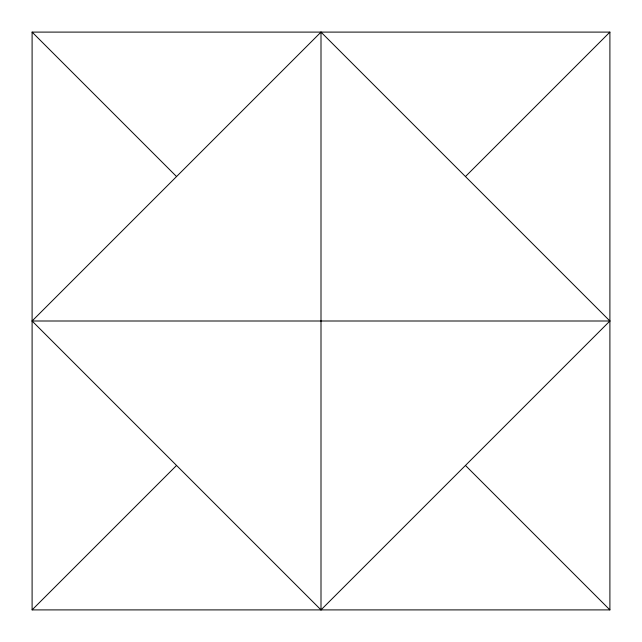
<?xml version="1.0" encoding="UTF-8"?>
<svg xmlns="http://www.w3.org/2000/svg" width="642" height="642" viewBox="0 0 642 642"><rect width="100%" height="100%" fill="white"/><g stroke="black" fill="none" stroke-linecap="round" stroke-linejoin="round"><path stroke-width="0.96" d="M32.1 321L321 32.1L609.9 321L321 609.9L32.1 321L609.9 321M32.1 609.9L32.1 32.1L609.9 32.1L609.9 609.9L32.1 609.9L176.55 465.45M465.45 176.55L609.9 32.1M32.1 32.1L176.55 176.55M465.45 465.45L609.9 609.9M321 32.1L321 609.9"/></g></svg>
